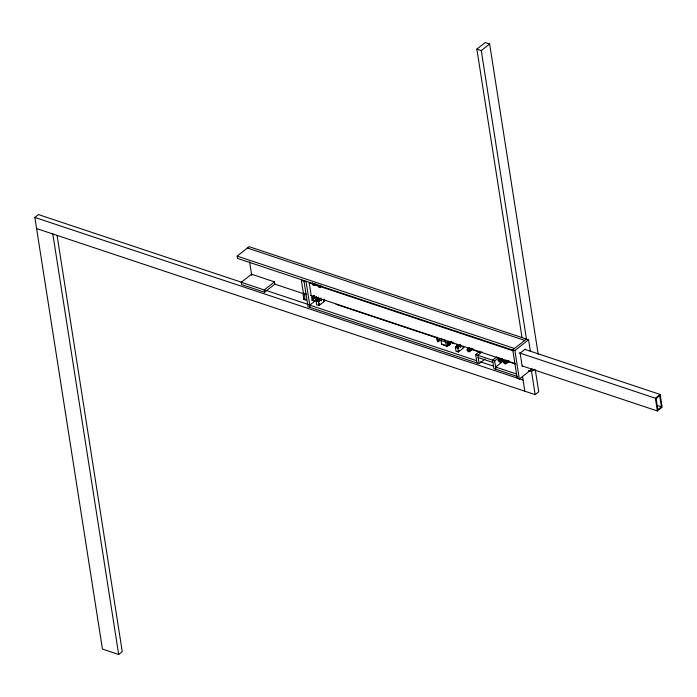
<?xml version="1.0" encoding="UTF-8"?>
<svg xmlns="http://www.w3.org/2000/svg" width="697" height="697" viewBox="0 0 697 697"><rect width="100%" height="100%" fill="white"/><g stroke="black" fill="none" stroke-linecap="round" stroke-linejoin="round"><path stroke-width="1.05" d="M303.692 299.327L303.212 294.631A0.976 0.566 -71.6 0 0 303.7 293.332L303.718 293.393A0.906 0.531 -71.6 0 1 303.273 294.587L303.195 294.648M311.907 297.802L312.639 297.854L312.892 296.722L312.247 297.933L312.012 297.227M314.469 297.915L314.652 298.412L314.791 297.549M312.021 297.288L312.596 297.218M451.168 341.861L450.428 343.856L447.422 346.226L441.637 344.17L441.044 340.406M313.084 297.645L314.826 298.229L312.796 297.872M314.539 297.828L314.46 298.29M305.164 293.237L304.99 293.812A0.906 0.531 -71.6 0 1 304.545 295.014L304.972 299.754M316.804 300.851L316.786 301.47M456.16 347.272L456.204 347.864M57.076 235.447L122.254 651.643L118.673 654.466L102.442 649.055L34.85 217.412L38.431 214.589L241.772 282.329M522.07 337.862L476.853 49.121L485.208 42.534L489.634 44.007L538.206 354.224M476.853 49.121L481.278 50.593L489.634 44.007M513.802 350.434L237.529 258.404L237.172 256.113L249.143 246.686L528.57 339.761L530.382 351.366M241.267 282.294L251.53 274.217L274.487 281.867L274.845 284.149L264.581 292.235L241.632 284.585L241.267 282.294L264.224 289.943L274.487 281.867M303.883 299.283L304.014 299.318A0.906 0.531 -71.6 0 1 304.232 299.205M324.297 299.091L324.619 301.13L318.982 305.574L316.656 304.798L316.02 300.721L317.24 299.762L317.03 298.447L318.634 297.183M317.457 299.057L309.764 305.112L476.626 360.697M317.03 298.447L319.357 299.222L320.951 297.959M316.02 300.721L318.337 301.496L319.557 300.538L319.357 299.222M437.62 341.643C437.254 332.199 435.703 340.694 438.065 341.783L439.162 340.92A2.152 1.255 -71.6 0 1 439.363 339.343M438.065 341.783L437.672 339.282L447.91 342.689L448.302 345.198L450.14 344.579A2.152 1.255 -71.6 0 1 451.203 341.722M463.975 347.559L458.338 351.994L456.012 351.227L455.376 347.15L456.596 346.182L458.922 346.958L458.713 345.642L460.316 344.379M455.376 347.15L457.702 347.925L458.922 346.958M476.983 362.989L475.668 354.555L479.937 351.192M482.063 351.898L477.785 355.261L479.109 363.695L308.004 306.697L303.901 280.516M479.109 363.695L485.095 358.981M496.813 356.812L492.535 360.175L493.859 368.608L517.932 376.633M475.668 354.555L494.652 360.88L498.93 357.517M532.22 368.87L519.335 379.02L517.218 378.314L512.757 349.842L526.444 339.056M512.757 349.842L514.874 350.547L528.57 339.761M504.166 360.288L495.619 367.023L516.573 374.01M525.216 349.145L520.145 353.144L522.201 366.282M534.399 369.288L531.532 371.545L528.439 370.508M36.593 228.564L535.148 394.633L538.729 391.819L535.279 369.767M519.143 352.83L655.38 398.214L660.155 394.45L662.15 407.196L657.376 410.96L522.175 365.916M661.427 406.865L657.846 409.688L656.104 398.536L659.684 395.722L661.427 406.865L657.297 405.497M305.199 299.806L305.286 299.736A0.906 0.531 -71.6 0 1 305.966 300.05L306.009 300.224M469.464 350.33L468.619 349.58M314.504 297.793L314.939 297.811M442.177 339.09L441.593 338.899M442.255 339.596L441.671 339.404M444.965 340.023L444.381 339.831M445.043 340.519L444.459 340.328M247.426 248.036L524.736 340.406M524.954 349.415L660.155 394.45M237.172 256.113L514.473 348.491M304.476 281.318L301.374 280.29L303.369 293.036L306.471 294.064M309.634 283.043L317.893 285.787M319.958 286.476L512.957 350.765M452.823 342.462L452.083 342.218A2.152 1.255 -71.6 0 0 451.97 341.783M310.601 295.441L514.952 363.512M336.006 304.284L437.019 337.932M450.419 342.393L454.54 343.769M472.244 349.659L480.198 352.316M508.157 361.621L515.144 363.956M274.601 284.071L304.545 294.047M458.713 345.642L456.396 344.867L456.596 346.182M317.24 299.762L319.557 300.538M438.43 340.676L439.162 340.92M441.637 344.17L447.422 346.226M478.142 357.552L492.892 362.466M265.513 290.231L308.867 304.676M480.216 361.752L493.633 366.221M34.85 217.412L523.081 380.048M505.656 362.518L505.212 362.135M500.15 360.689L499.61 360.027M319.575 285.779C317.492 284.463 319.888 287.774 319.357 285.692M313.964 283.827L313.763 283.304M304.728 299.78L304.685 299.562A0.906 0.531 -71.6 0 0 304.606 299.37M655.38 398.214L657.376 410.96M481.278 50.593L526.488 339.334M531.201 369.393L535.148 394.633M522.523 376.502L524.824 391.2M514.874 350.547L519.335 379.02M494.652 360.88L495.976 369.314M457.702 347.925L458.338 351.994M449.269 345.259C448.929 339.666 447.291 339.927 448.746 345.346M445.697 341.948L446.28 345.712M318.337 301.496L318.982 305.574M309.215 282.877L311.271 296.025M306.027 281.222L310.121 307.403M264.224 289.943L264.581 292.235M249.578 261.741L251.722 275.454M52.824 233.965L118.673 654.466M505.125 362.998A1.655 1.011 51.8 0 1 504.828 362.693M504.288 361.246A1.655 1.011 51.8 0 1 506.188 361.185A1.655 1.011 51.8 0 1 506.405 363.425M508.732 360.515A1.655 1.011 51.8 0 1 507.764 361.839M507.895 360.663A1.655 1.011 51.8 0 1 507.111 362.362M505.7 360.053A1.655 1.011 51.8 0 1 507.477 361.743A1.655 1.011 51.8 0 1 506.449 362.876M504.959 361.072A1.655 1.011 51.8 0 1 504.942 360.732M321.029 286.188A1.655 1.011 51.8 0 1 319.958 286.798M319.827 285.265A1.655 1.011 51.8 0 1 320.132 287.216A1.655 1.011 51.8 0 1 318.329 286.615A1.655 1.011 51.8 0 1 318.024 284.664M321.448 286.179A1.655 1.011 51.8 0 1 320.272 286.127M448.459 344.501A2.108 1.228 -71.6 0 1 447.404 342.027M498.782 359.417A1.655 1.011 51.8 0 1 500.193 358.964A1.655 1.011 51.8 0 1 501.361 360.95A1.655 1.011 51.8 0 1 499.949 361.403M503.757 359.391A1.655 1.011 51.8 0 1 502.92 359.486M503.339 359.399A1.655 1.011 51.8 0 1 502.258 360.009M502.136 358.476A1.655 1.011 51.8 0 1 502.65 360.07A1.655 1.011 51.8 0 1 501.605 360.523M501.178 358.685A1.655 1.011 51.8 0 1 502.023 360.436A1.655 1.011 51.8 0 1 500.943 361.046M499.453 359.243A1.655 1.011 51.8 0 1 500.855 358.441M315.506 284.01A1.655 1.011 51.8 0 1 314.112 284.812M314.33 283.426A1.655 1.011 51.8 0 1 314.635 285.378A1.655 1.011 51.8 0 1 312.822 284.777A1.655 1.011 51.8 0 1 312.517 282.825M316.107 284.123A1.655 1.011 51.8 0 1 315.427 284.507M467.809 349.432A1.655 1.011 51.8 0 1 468.872 348.483A1.655 1.011 51.8 0 1 470.362 350.286A1.655 1.011 51.8 0 1 469.299 351.244M472.932 348.848A1.655 1.011 51.8 0 1 471.59 349.014M472.339 348.735A1.655 1.011 51.8 0 1 470.937 349.528M471.155 348.151A1.655 1.011 51.8 0 1 470.937 350.269M469.865 348.117A1.655 1.011 51.8 0 1 471.024 349.772A1.655 1.011 51.8 0 1 470.283 350.783M468.462 348.918A1.655 1.011 51.8 0 1 469.525 347.96M449.826 342.244A2.152 1.255 -71.6 0 1 450.123 341.818M314.094 295.816A2.866 1.673 -71.6 0 1 311.847 299.98M314.269 295.868A2.866 1.673 -71.6 0 1 311.907 300.041M313.136 295.877A1.655 0.967 -71.6 0 1 313.145 297.724A1.655 0.967 -71.6 0 1 311.907 298.821M303.944 299.231A0.976 0.566 -71.6 0 1 304.223 299.1M316.351 296.408A3.093 1.803 -71.6 0 1 314.992 300.355A3.093 1.803 -71.6 0 1 312.596 299.867A3.093 1.803 -71.6 0 1 313.537 295.833M314.225 295.702A3.093 1.803 -71.6 0 1 312.195 300.093M318.93 301.975L319.278 301.618L318.93 301.975M458.295 348.395L458.678 348.073L458.295 348.395M319.296 304.18L319.662 303.892L319.296 304.18M320.847 300.224C321.422 302.533 322.241 297.863 320.847 300.224M323.617 300.773L323.983 300.485L323.617 300.773M458.652 350.6L459.053 350.364L458.652 350.6M460.212 346.644C460.778 348.953 461.606 344.283 460.212 346.644M462.974 347.202L463.339 346.914L462.974 347.202M313.136 283.723L313.955 284.568L313.136 283.723M467.983 349.999L468.811 350.844L467.983 349.999M498.974 360.314L499.801 361.168L498.974 360.314M504.48 362.152L505.299 362.998L504.48 362.152M503.643 362.109A1.655 1.011 51.8 0 0 505.743 363.947A1.655 1.011 51.8 0 0 505.369 361.551A1.655 1.011 51.8 0 0 503.643 362.109M498.137 360.279A1.655 1.011 51.8 0 0 500.237 362.109A1.655 1.011 51.8 0 0 499.862 359.722A1.655 1.011 51.8 0 0 498.137 360.279M467.147 349.955A1.655 1.011 51.8 0 0 469.255 351.785A1.655 1.011 51.8 0 0 468.881 349.397A1.655 1.011 51.8 0 0 467.147 349.955"/></g></svg>
